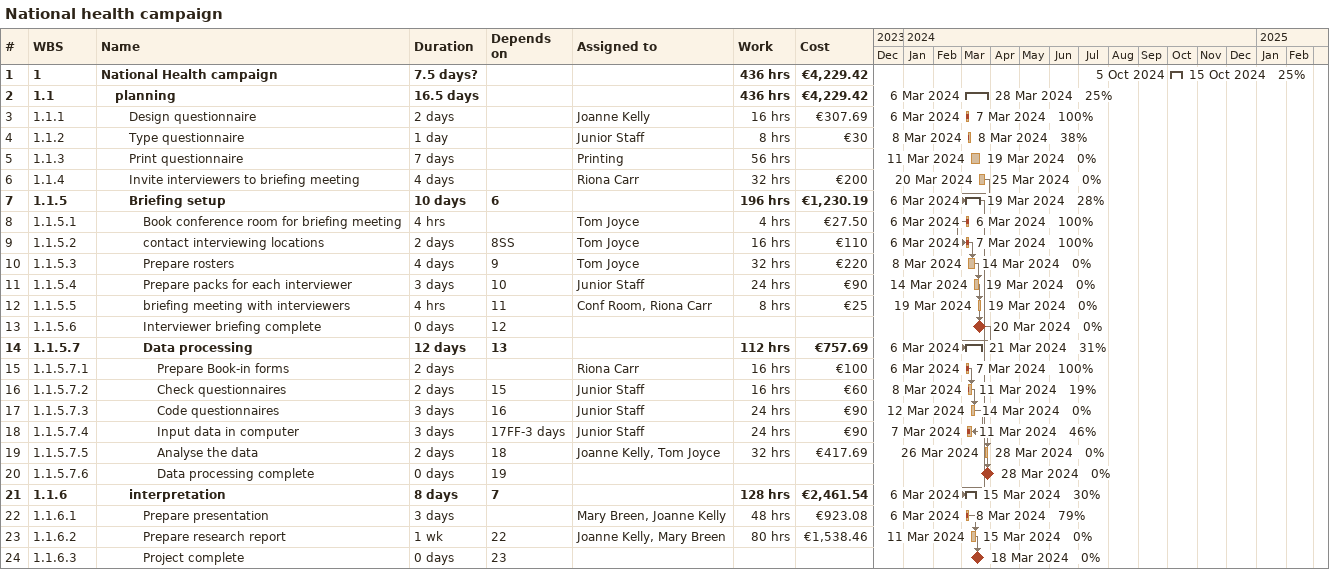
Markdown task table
National health campaign

| ID | WBS | Task | Duration | Start | Finish | Predecessors | Resources | % complete | Work (h) | Cost (€) |
|---|---|---|---|---|---|---|---|---|---|---|
| 1 | 1 | **National Health campaign** | 7.5d? | 2024-10-05 | 2024-10-15 |  |  | 25 | 436 | 4229.42 |
| 2 | 1.1 | **planning** | 16.5d | 2024-03-06 | 2024-03-28 |  |  | 25 | 436 | 4229.42 |
| 3 | 1.1.1 | Design questionnaire | 2d | 2024-03-06 | 2024-03-07 |  | Joanne Kelly | 100 | 16 | 307.69 |
| 4 | 1.1.2 | Type questionnaire | 1d | 2024-03-08 | 2024-03-08 |  | Junior Staff | 38 | 8 | 30 |
| 5 | 1.1.3 | Print questionnaire | 7d | 2024-03-11 | 2024-03-19 |  | Printing | 0 | 56 |  |
| 6 | 1.1.4 | Invite interviewers to briefing meeting | 4d | 2024-03-20 | 2024-03-25 |  | Riona Carr | 0 | 32 | 200 |
| 7 | 1.1.5 | **Briefing setup** | 10d | 2024-03-06 | 2024-03-19 | 6 |  | 28 | 196 | 1230.19 |
| 8 | 1.1.5.1 | Book conference room for briefing meeting | 4h | 2024-03-06 | 2024-03-06 |  | Tom Joyce | 100 | 4 | 27.50 |
| 9 | 1.1.5.2 | contact interviewing locations | 2d | 2024-03-06 | 2024-03-07 | 8SS | Tom Joyce | 100 | 16 | 110 |
| 10 | 1.1.5.3 | Prepare rosters | 4d | 2024-03-08 | 2024-03-14 | 9 | Tom Joyce | 0 | 32 | 220 |
| 11 | 1.1.5.4 | Prepare packs for each interviewer | 3d | 2024-03-14 | 2024-03-19 | 10 | Junior Staff | 0 | 24 | 90 |
| 12 | 1.1.5.5 | briefing meeting with interviewers | 4h | 2024-03-19 | 2024-03-19 | 11 | Conf Room, Riona Carr | 0 | 8 | 25 |
| 13 | 1.1.5.6 | Interviewer briefing complete | 0d | 2024-03-20 | 2024-03-20 | 12 |  | 0 |  |  |
| 14 | 1.1.5.7 | **Data processing** | 12d | 2024-03-06 | 2024-03-21 | 13 |  | 31 | 112 | 757.69 |
| 15 | 1.1.5.7.1 | Prepare Book-in forms | 2d | 2024-03-06 | 2024-03-07 |  | Riona Carr | 100 | 16 | 100 |
| 16 | 1.1.5.7.2 | Check questionnaires | 2d | 2024-03-08 | 2024-03-11 | 15 | Junior Staff | 19 | 16 | 60 |
| 17 | 1.1.5.7.3 | Code questionnaires | 3d | 2024-03-12 | 2024-03-14 | 16 | Junior Staff | 0 | 24 | 90 |
| 18 | 1.1.5.7.4 | Input data in computer | 3d | 2024-03-07 | 2024-03-11 | 17FF-3d | Junior Staff | 46 | 24 | 90 |
| 19 | 1.1.5.7.5 | Analyse the data | 2d | 2024-03-26 | 2024-03-28 | 18 | Joanne Kelly, Tom Joyce | 0 | 32 | 417.69 |
| 20 | 1.1.5.7.6 | Data processing complete | 0d | 2024-03-28 | 2024-03-28 | 19 |  | 0 |  |  |
| 21 | 1.1.6 | **interpretation** | 8d | 2024-03-06 | 2024-03-15 | 7 |  | 30 | 128 | 2461.54 |
| 22 | 1.1.6.1 | Prepare presentation | 3d | 2024-03-06 | 2024-03-08 |  | Mary Breen, Joanne Kelly | 79 | 48 | 923.08 |
| 23 | 1.1.6.2 | Prepare research report | 1w | 2024-03-11 | 2024-03-15 | 22 | Joanne Kelly, Mary Breen | 0 | 80 | 1538.46 |
| 24 | 1.1.6.3 | Project complete | 0d | 2024-03-18 | 2024-03-18 | 23 |  | 0 |  |  |
